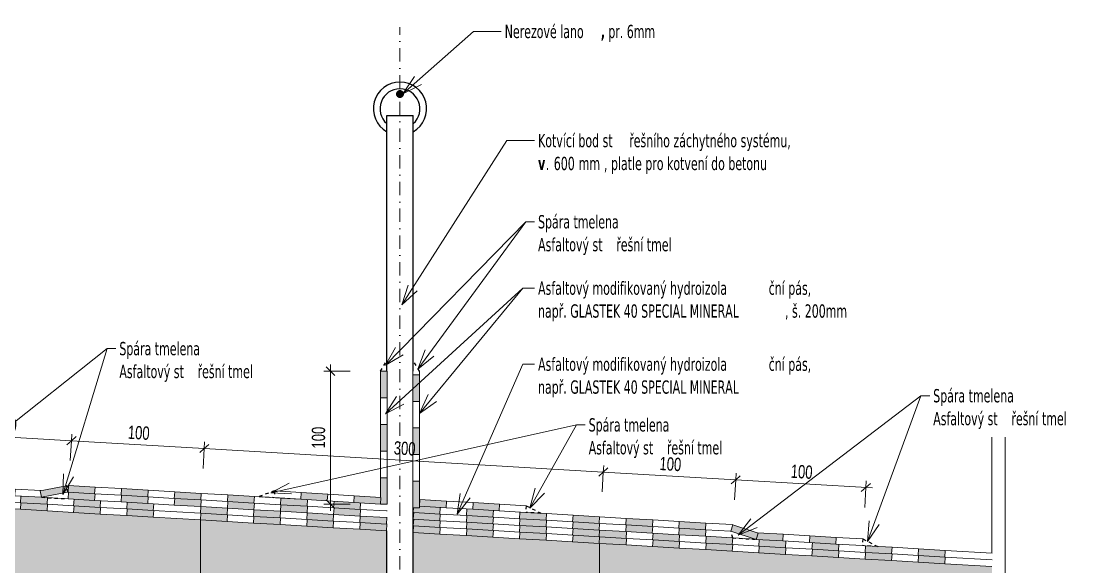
# Model space of a CAD drawing. Header units: millimetres. Extents: x 4810 to 6221, y 2613 to 3864.
# Drawn here: x 5304 to 6112, y 3454 to 3864 of the extents above; entities that cross this region are included whole.
import ezdxf

# ---------------------------------------------------------------- set-up
doc = ezdxf.new("R2010")
doc.units = ezdxf.units.MM
doc.linetypes.add('3_Čárkovaná 2_5mm', pattern=[5, 2.5, -2.5])
doc.linetypes.add('Osa', pattern=[20, 10, -5, 0, -5])
for name, color, linetype, lineweight in [('A-ANNO-DIMS', 211, 'Continuous', 9), ('A-ANNO-DIMS-5', 211, 'Continuous', 9), ('A-DETL', 90, 'Continuous', 18), ('A-DETL-GENF', 92, 'Continuous', 18), ('A-DETL-THIN', 151, 'Continuous', 18), ('G-ANNO-TEXT', 231, 'Continuous', 9)]:
    doc.layers.add(name, color=color, linetype=linetype, lineweight=lineweight)
doc.styles.add('Arial_1', font='arial.ttf', dxfattribs={"width": 0.7, "height": 10})
doc.styles.add('Tahoma_B', font='tahomabd.ttf', dxfattribs={"width": 0.7, "height": 10})
doc.dimstyles.new('Vnitřní_-_průhledné', dxfattribs={"dimscale": 304.8, "dimtxt": 10.202594, "dimasz": 0.021325, "dimexe": 0.016404, "dimexo": 0.0625, "dimgap": 0.003281, "dimtad": 1, "dimdec": 0, "dimrnd": 5, "dimzin": 0, "dimdsep": 46, "dimtxsty": 'Arial_1', "dimblk1": 'OBLIQUE', "dimblk2": 'OBLIQUE', "dimsah": 1, "dimcen": 0.09, "dimdle": 0.016404, "dimazin": 0, "dimtfac": 1, "dimtdec": 4, "dimtix": 1, "dimtmove": 0, "dimatfit": 3, "dimfxl": 0.049213, "dimfxlon": 1, "dimtvp": 1, "dimtolj": 1, "dimtzin": 0, "dimarcsym": 2})
pattern_1 = [(0, (0, 0), (4.763, 2.75), [3.175, -6.35]), (120, (0, 0), (-4.7630699, 2.749879), [3.175, -6.35]), (60, (0, 0), (-0.0005699, 5.499013), [0, -6.35, 3.175, 0])]

# ---------------------------------------------------------------- blocks, each defined once
blk = doc.blocks.new('BP_HYDROIZOLACE NOVÁ - Hydroizolace 1_2-V2-Záchytný systém')
at = {"layer": 'A-DETL-GENF'}
for points in [[(20, 0), (20, 5), (0, 5), (0, 0)], [(60, 0), (60, 5), (40, 5), (40, 0)], [(100, 0), (100, 5), (80, 5), (80, 0), (93.16, 0)], [(140, 0), (140, 5), (120, 5), (120, 0)], [(180, 0), (180, 5), (160, 5), (160, 0)], [(220, 0), (220, 5), (200, 5), (200, 0), (210.31, 0)], [(260, 0), (260, 5), (240, 5), (240, 0)]]:
    blk.add_hatch(color=256, dxfattribs=at).paths.add_polyline_path(points)
for p, q in [((0, 5), (0, 0)), ((0, 0), (20, 0)), ((20, 0), (20, 5)), ((20, 0), (40, 0)), ((40, 5), (40, 0)), ((60, 0), (60, 5)), ((60, 0), (80, 0)), ((80, 5), (80, 0)), ((80, 0), (100, 0)), ((100, 0), (100, 5)), ((100, 0), (120, 0)), ((120, 5), (120, 0)), ((120, 0), (140, 0)), ((140, 0), (140, 5)), ((140, 0), (160, 0)), ((160, 5), (160, 0)), ((160, 0), (180, 0)), ((180, 0), (180, 5)), ((180, 0), (200, 0)), ((200, 5), (200, 0)), ((200, 0), (220, 0)), ((220, 0), (220, 5)), ((220, 0), (240, 0)), ((240, 5), (240, 0)), ((240, 0), (260, 0)), ((260, 0), (260, 5)), ((260, 0), (295.51, 0)), ((40, 0), (60, 0))]:
    blk.add_line(p, q, dxfattribs=at)
blk = doc.blocks.new('BP_HYDROIZOLACE NOVÁ - Hydroizolace 1_2-V3-Záchytný systém')
at = {"layer": 'A-DETL-GENF'}
for points in [[(0, 0), (20, 0), (20, 5), (0, 5)], [(40, 0), (60, 0), (60, 5), (40, 5)], [(100, 0), (100, 4.97), (80, 5), (80, 0), (95.73, 0)], [(140, 0), (140, 4.97), (120, 4.97), (120, 0)], [(180, 0), (180, 5), (160, 4.97), (160, 0), (176.02, 0)], [(220, 0), (220, 5), (200, 5), (200, 0), (216.12, 0)], [(260, 0), (260, 5), (240, 5), (240, 0), (256.12, 0)]]:
    blk.add_hatch(color=256, dxfattribs=at).paths.add_polyline_path(points)
for p, q in [((20, 5), (0, 5)), ((0, 5), (0, 0)), ((0, 0), (20, 0)), ((20, 5), (40, 5)), ((20, 0), (20, 5)), ((20, 0), (40, 0)), ((60, 5), (40, 5)), ((40, 5), (40, 0)), ((60, 5), (80, 5)), ((60, 0), (60, 5)), ((60, 0), (80, 0)), ((95.43, 5), (80, 5)), ((80, 5), (80, 0)), ((80, 0), (100, 0)), ((100, 0), (100, 4.97)), ((100, 0), (120, 0)), ((120, 4.97), (120, 0)), ((120, 0), (140, 0)), ((140, 0), (140, 4.97)), ((140, 0), (160, 0)), ((160, 4.97), (160, 0)), ((160, 0), (180, 0)), ((180, 5), (175.43, 5)), ((180, 5), (195.54, 5)), ((180, 0), (180, 5)), ((180, 0), (200, 0)), ((200, 5), (200, 0)), ((200, 0), (220, 0)), ((220, 0), (220, 5)), ((220, 0), (240, 0)), ((240, 5), (240, 0)), ((240, 0), (260, 0)), ((260, 0), (260, 5)), ((260, 0), (295.51, 0)), ((40, 0), (60, 0))]:
    blk.add_line(p, q, dxfattribs=at)
blk = doc.blocks.new('BP_HYDROIZOLACE NOVÁ - Hydroizolace 1_2-V4-Záchytný systém')
at = {"layer": 'A-DETL-GENF'}
for points in [[(20, 0), (20, 5), (0, 5), (0.05, 0), (14.78, 0)], [(60, 0), (60, 5), (40, 5), (40, 0), (40.29, 0)], [(100, 0), (99.98, 5), (80, 5), (80, 0), (80.29, 0)], [(140, 0), (140, 4.97), (120, 4.97), (120, 0), (120.29, 0)], [(180, 0), (180, 4.97), (160, 4.97), (160, 0), (160.29, 0)], [(220, 0), (220, 5), (200, 5), (200, 0), (200.29, 0)], [(260, 0), (260, 5), (240, 5), (240, 0), (240.29, 0)]]:
    blk.add_hatch(color=256, dxfattribs=at).paths.add_polyline_path(points)
for p, q in [((20, 0), (20, 5)), ((40, 5), (40, 0)), ((60, 0), (60, 5)), ((80, 5), (80, 0)), ((100, 5), (99.68, 5)), ((100, 5), (117.6, 5)), ((100, 0), (100, 5)), ((120, 4.97), (120, 0)), ((140, 0), (140, 4.97)), ((160, 4.97), (160, 0)), ((180, 0), (180, 4.97)), ((197.73, 5), (200, 5)), ((220, 5), (200, 5)), ((200, 5), (200, 0)), ((220, 5), (240, 5)), ((220, 0), (220, 5)), ((260, 5), (240, 5)), ((240, 5), (240, 0)), ((260, 5), (295.51, 5)), ((260, 0), (260, 5))]:
    blk.add_line(p, q, dxfattribs=at)
blk = doc.blocks.new('BP_HYDROIZOLACE NOVÁ - Hydroizolace 1_2-V5-Záchytný systém')
at = {"layer": 'A-DETL-GENF'}
for points in [[(20, 0), (20, 5), (0, 5), (0.05, 0), (6.48, 0)], [(40, 0), (60, 0), (60, 5), (40, 5)], [(80, 0), (100, 0), (100, 5), (80, 5)], [(120, 0), (140, 0), (140, 5), (120, 5)], [(160, 0), (180, 0), (180, 5), (160, 5)], [(200, 0), (220, 0), (220, 5), (200, 5)], [(240, 0), (260, 0), (260, 5), (240, 5)]]:
    blk.add_hatch(color=256, dxfattribs=at).paths.add_polyline_path(points)
for p, q in [((20, 5), (0, 5)), ((0, 0), (20, 0)), ((20, 5), (40, 5)), ((20, 0), (20, 5)), ((20, 0), (40, 0)), ((60, 5), (40, 5)), ((40, 5), (40, 0)), ((60, 5), (80, 5)), ((60, 0), (60, 5)), ((60, 0), (80, 0)), ((100, 5), (80, 5)), ((80, 5), (80, 0)), ((80, 0), (100, 0)), ((100, 5), (120, 5)), ((100, 0), (100, 5)), ((100, 0), (120, 0)), ((140, 5), (120, 5)), ((120, 5), (120, 0)), ((120, 0), (140, 0)), ((140, 5), (160, 5)), ((140, 0), (140, 5)), ((140, 0), (160, 0)), ((180, 5), (160, 5)), ((160, 5), (160, 0)), ((160, 0), (180, 0)), ((180, 5), (200, 5)), ((180, 0), (180, 5)), ((180, 0), (200, 0)), ((220, 5), (200, 5)), ((200, 5), (200, 0)), ((200, 0), (220, 0)), ((220, 5), (240, 5)), ((220, 0), (220, 5)), ((220, 0), (240, 0)), ((260, 5), (240, 5)), ((240, 5), (240, 0)), ((240, 0), (260, 0)), ((260, 5), (295.51, 5)), ((260, 0), (260, 5)), ((260, 0), (295.51, 0)), ((40, 0), (60, 0))]:
    blk.add_line(p, q, dxfattribs=at)
blk = doc.blocks.new('BP_HYDROIZOLACE NOVÁ 2 - Hydroizolace 1_2-2119136-Záchytný systém')
at = {"layer": 'A-DETL-GENF'}
for points in [[(20, 0), (20, 5), (0, 5), (0, 0)], [(60, 0), (60, 5), (40, 5), (40, 0), (55.09, 0)], [(100, 0), (100, 5), (80, 5), (80, 0)], [(140, 0), (140, 5), (120, 5), (120, 0)]]:
    blk.add_hatch(color=256, dxfattribs=at).paths.add_polyline_path(points)
for p, q in [((0, 5), (0, 0)), ((0, 0), (20, 0)), ((20, 0), (20, 5)), ((20, 0), (40, 0)), ((40, 5), (40, 0)), ((60, 0), (60, 5)), ((60, 0), (80, 0)), ((80, 5), (80, 0)), ((80, 0), (100, 0)), ((100, 0), (100, 5)), ((100, 0), (120, 0)), ((120, 5), (120, 0)), ((120, 0), (140, 0)), ((140, 5), (140.24, 5)), ((140, 0), (140, 5)), ((140, 0), (140.24, 0)), ((40, 0), (60, 0))]:
    blk.add_line(p, q, dxfattribs=at)
blk = doc.blocks.new('BP_HYDROIZOLACE NOVÁ 2 - Hydroizolace 1_2-2118927-Záchytný systém')
at = {"layer": 'A-DETL-GENF'}
for points in [[(20, 0), (20, 5), (0, 5), (0, 0), (0.61, 0)], [(60, 0), (60, 5), (40, 5), (40, 0), (55.02, 0)], [(100, 0), (100, 5), (80, 5), (80, 0)], [(140, 0), (140, 5), (120, 5), (120, 0)]]:
    blk.add_hatch(color=256, dxfattribs=at).paths.add_polyline_path(points)
for p, q in [((0, 5), (0, 0)), ((0, 0), (20, 0)), ((20, 0), (20, 5)), ((20, 0), (40, 0)), ((40, 5), (40, 0)), ((60, 0), (60, 5)), ((60, 0), (80, 0)), ((80, 5), (80, 0)), ((80, 0), (100, 0)), ((100, 0), (100, 5)), ((100, 0), (120, 0)), ((120, 5), (120, 0)), ((120, 0), (140, 0)), ((140, 5), (139.92, 5)), ((140, 5), (140.29, 5)), ((140, 0), (140, 5)), ((140, 0), (140.29, 0)), ((40, 0), (60, 0))]:
    blk.add_line(p, q, dxfattribs=at)
blk = doc.blocks.new('BP_HYDROIZOLACE NOVÁ 2 - Hydroizolace 1_2-2118957-Záchytný systém')
at = {"layer": 'A-DETL-GENF'}
for points in [[(20, 0), (19.98, 5), (0, 5), (0.01, 0), (19.37, 0)], [(60, 0), (60, 5), (40, 5), (40, 0), (40.28, 0)], [(100, 0), (99.98, 5), (80, 5), (80, 0), (80.28, 0)], [(140, 0), (139.98, 5), (120, 5), (120, 0), (120.28, 0)]]:
    blk.add_hatch(color=256, dxfattribs=at).paths.add_polyline_path(points)
for p, q in [((0, 5), (0, 0)), ((0, 0), (0.28, 0)), ((20, 0), (20, 5)), ((40, 5), (40, 0)), ((60, 0), (60, 5)), ((80, 5), (80, 0)), ((100, 0), (100, 5)), ((120, 5), (120, 0)), ((140, 0), (140, 5))]:
    blk.add_line(p, q, dxfattribs=at)
blk = doc.blocks.new('BP_HYDROIZOLACE NOVÁ 2 - Hydroizolace 1_2-V7-Záchytný systém')
at = {"layer": 'A-DETL-GENF'}
for points in [[(20, 0), (20, 5), (0, 5), (0.03, 0), (19.38, 0)], [(60, 0), (60, 5), (40, 5), (40, 0)], [(100, 0), (100, 5), (80, 5), (80, 0)], [(140, 0), (140, 5), (120, 5), (120, 0)]]:
    blk.add_hatch(color=256, dxfattribs=at).paths.add_polyline_path(points)
for p, q in [((20, 5), (0, 5)), ((0, 5), (0, 0)), ((0, 0), (20, 0)), ((20, 5), (40, 5)), ((20, 0), (20, 5)), ((20, 0), (40, 0)), ((60, 5), (40, 5)), ((40, 5), (40, 0)), ((60, 5), (80, 5)), ((60, 0), (60, 5)), ((60, 0), (80, 0)), ((100, 5), (80, 5)), ((80, 5), (80, 0)), ((80, 0), (100, 0)), ((100, 5), (120, 5)), ((100, 0), (100, 5)), ((100, 0), (120, 0)), ((140, 5), (120, 5)), ((120, 5), (120, 0)), ((120, 0), (140, 0)), ((140, 5), (140.24, 5)), ((140, 0), (140, 5)), ((140, 0), (140.24, 0)), ((40, 0), (60, 0))]:
    blk.add_line(p, q, dxfattribs=at)
blk = doc.blocks.new('BP_HYDROIZOLACE NOVÁ 2 - Hydroizolace 1_2-2119531-Záchytný systém')
at = {"layer": 'A-DETL-GENF'}
for points in [[(20, 0), (20, 4.99), (0, 4.99), (0, 0)], [(60, 0), (60, 4.99), (40, 4.99), (40, 0)], [(100, 0), (100, 4.99), (80, 4.99), (80, 0)], [(140, 0), (140, 4.99), (120, 4.99), (120, 0)], [(180, 0), (180, 4.99), (160, 4.99), (160, 0)], [(220, 0), (220, 4.99), (200, 4.99), (200, 0)]]:
    blk.add_hatch(color=256, dxfattribs=at).paths.add_polyline_path(points)
for p, q in [((0, 4.99), (0, 0)), ((0, 0), (20, 0)), ((20, 0), (20, 4.99)), ((20, 0), (40, 0)), ((40, 4.99), (40, 0)), ((60, 0), (60, 4.99)), ((60, 0), (80, 0)), ((80, 4.99), (80, 0)), ((80, 0), (100, 0)), ((100, 0), (100, 4.99)), ((100, 0), (120, 0)), ((120, 4.99), (120, 0)), ((120, 0), (140, 0)), ((140, 0), (140, 4.99)), ((140, 0), (160, 0)), ((160, 4.99), (160, 0)), ((160, 0), (180, 0)), ((180, 0), (180, 4.99)), ((180, 0), (200, 0)), ((200, 4.99), (200, 0)), ((200, 0), (220, 0)), ((220, 0), (220, 4.99)), ((220, 0), (239.9, 0)), ((239.61, 5), (239.9, 5)), ((40, 0), (60, 0))]:
    blk.add_line(p, q, dxfattribs=at)
blk = doc.blocks.new('BP_HYDROIZOLACE NOVÁ 2 - Hydroizolace 1_2-V8-Záchytný systém')
at = {"layer": 'A-DETL-GENF'}
for points in [[(20, 0), (20, 5), (0, 5), (0, 0)], [(40, 0), (60, 0), (60, 5), (40, 5)], [(80, 0), (100, 0), (100, 5), (80, 5)], [(120, 0), (140, 0), (140, 5), (120, 5)], [(180, 0), (180, 4.98), (174.91, 5), (160, 5), (160, 0)], [(220, 0), (220, 4.78), (200, 4.88), (200, 0), (215.19, 0)]]:
    blk.add_hatch(color=256, dxfattribs=at).paths.add_polyline_path(points)
for p, q in [((20, 5), (0, 5)), ((0, 5), (0, 0)), ((0, 0), (20, 0)), ((20, 5), (40, 5)), ((20, 0), (20, 5)), ((20, 0), (40, 0)), ((60, 5), (40, 5)), ((40, 5), (40, 0)), ((60, 5), (80, 5)), ((60, 0), (60, 5)), ((60, 0), (80, 0)), ((100, 5), (80, 5)), ((80, 5), (80, 0)), ((80, 0), (100, 0)), ((100, 5), (120, 5)), ((100, 0), (100, 5)), ((100, 0), (120, 0)), ((140, 5), (120, 5)), ((120, 5), (120, 0)), ((120, 0), (140, 0)), ((140, 5), (160, 5)), ((140, 0), (140, 5)), ((140, 0), (160, 0)), ((174.91, 5), (160, 5)), ((160, 5), (160, 0)), ((160, 0), (180, 0)), ((180, 0), (180, 4.98)), ((180, 0), (200, 0)), ((200, 4.88), (200, 0)), ((200, 0), (220, 0)), ((220, 0), (220, 4.78)), ((220, 0), (239.9, 0)), ((40, 0), (60, 0))]:
    blk.add_line(p, q, dxfattribs=at)
blk = doc.blocks.new('BP_HYDROIZOLACE NOVÁ 2 - Hydroizolace 1_2-2120422-Záchytný systém')
at = {"layer": 'A-DETL-GENF'}
for points in [[(20, 0), (19.99, 5), (4.41, 5), (4.48, 3.81), (0, 3.54), (0, 0), (19.35, 0)], [(60, 0), (60, 5), (40, 5), (40, 0), (40.29, 0)], [(100, 0), (99.99, 5), (80, 5), (80, 0), (80.29, 0)], [(140, 0), (139.99, 5), (120, 5), (120, 0), (120.29, 0)], [(180, 0), (179.99, 5), (160, 5), (160, 0), (160.29, 0)], [(220, 0), (219.99, 5), (200, 5), (200, 0), (200.29, 0)]]:
    blk.add_hatch(color=256, dxfattribs=at).paths.add_polyline_path(points)
for p, q in [((0, 3.54), (0, 0)), ((0, 0), (0.29, 0)), ((20, 0), (20, 5)), ((40, 5), (40, 0)), ((60, 0), (60, 5)), ((80, 5), (80, 0)), ((100, 5), (84.41, 5)), ((100, 5), (120, 5)), ((100, 0), (100, 5)), ((140, 5), (120, 5)), ((120, 5), (120, 0)), ((140, 5), (160, 5)), ((140, 0), (140, 5)), ((180, 5), (160, 5)), ((160, 5), (160, 0)), ((180, 5), (200, 5)), ((180, 0), (180, 5)), ((220, 5), (200, 5)), ((200, 5), (200, 0)), ((220, 5), (240.2, 5)), ((220, 0), (220, 5))]:
    blk.add_line(p, q, dxfattribs=at)
blk = doc.blocks.new('BP_HYDROIZOLACE NOVÁ 2 - Hydroizolace 1_2-V9-Záchytný systém')
at = {"layer": 'A-DETL-GENF'}
for points in [[(20, 0), (20, 5), (0, 5), (0, 0), (19.36, 0)], [(40, 0), (60, 0), (60, 5), (40, 5)], [(80, 0), (100, 0), (100, 5), (80, 5)], [(120, 0), (140, 0), (140, 5), (120, 5)], [(160, 0), (180, 0), (180, 5), (160, 5)], [(200, 0), (220, 0), (220, 5), (200, 5)]]:
    blk.add_hatch(color=256, dxfattribs=at).paths.add_polyline_path(points)
for p, q in [((20, 5), (0, 5)), ((0, 5), (0, 0)), ((0, 0), (20, 0)), ((20, 5), (40, 5)), ((20, 0), (20, 5)), ((20, 0), (40, 0)), ((60, 5), (40, 5)), ((40, 5), (40, 0)), ((60, 5), (80, 5)), ((60, 0), (60, 5)), ((60, 0), (80, 0)), ((100, 5), (80, 5)), ((80, 5), (80, 0)), ((80, 0), (100, 0)), ((100, 5), (120, 5)), ((100, 0), (100, 5)), ((100, 0), (120, 0)), ((140, 5), (120, 5)), ((120, 5), (120, 0)), ((120, 0), (140, 0)), ((140, 5), (160, 5)), ((140, 0), (140, 5)), ((140, 0), (160, 0)), ((180, 5), (160, 5)), ((160, 5), (160, 0)), ((160, 0), (180, 0)), ((180, 5), (200, 5)), ((180, 0), (180, 5)), ((180, 0), (200, 0)), ((220, 5), (200, 5)), ((200, 5), (200, 0)), ((200, 0), (220, 0)), ((220, 5), (238.54, 5)), ((220, 0), (220, 5)), ((220, 0), (240.2, 0)), ((40, 0), (60, 0))]:
    blk.add_line(p, q, dxfattribs=at)
blk = doc.blocks.new('BP_HYDROIZOLACE NOVÁ 2 - Hydroizolace 1_2-2119907-Záchytný systém')
at = {"layer": 'A-DETL-GENF'}
for points in [[(0, 0), (20, 0), (20, 5), (0, 5)], [(40, 0), (60, 0), (60, 5), (40, 5)]]:
    blk.add_hatch(color=256, dxfattribs=at).paths.add_polyline_path(points)
for p, q in [((20, 5), (0, 5)), ((0, 5), (0, 0)), ((0, 0), (20, 0)), ((20, 5), (40, 5)), ((20, 0), (20, 5)), ((20, 0), (40, 0)), ((60, 5), (40, 5)), ((40, 5), (40, 0)), ((60, 5), (79.38, 5)), ((60, 0), (60, 5)), ((60, 0), (80, 0)), ((40, 0), (60, 0))]:
    blk.add_line(p, q, dxfattribs=at)
blk = doc.blocks.new('BP_HYDROIZOLACE NOVÁ 2 - Hydroizolace 1_2-2119833-Záchytný systém')
at = {"layer": 'A-DETL-GENF'}
blk.add_hatch(color=256, dxfattribs=at).paths.add_polyline_path([(0, 0), (20, 0), (20, 5), (0, 5)])
for p, q in [((20, 5), (0, 5)), ((0, 5), (0, 0)), ((0, 0), (20, 0)), ((20, 5), (20.33, 5)), ((20, 0), (20, 5)), ((20, 0), (20.33, 0))]:
    blk.add_line(p, q, dxfattribs=at)
blk = doc.blocks.new('BP_HYDROIZOLACE NOVÁ 2 - Hydroizolace 1_2-V10-Záchytný systém')
at = {"layer": 'A-DETL-GENF'}
for points in [[(20, 0), (20, 5), (0.62, 5), (1.23, 4.85), (0, 0), (1.52, 0)], [(40, 0), (60, 0), (60, 5), (40, 5)]]:
    blk.add_hatch(color=256, dxfattribs=at).paths.add_polyline_path(points)
for p, q in [((0, 0), (20, 0)), ((20, 5), (0.62, 5)), ((20, 5), (40, 5)), ((20, 0), (20, 5)), ((20, 0), (40, 0)), ((60, 5), (40, 5)), ((40, 5), (40, 0)), ((60, 5), (80, 5)), ((60, 0), (60, 5)), ((60, 0), (80, 0)), ((40, 0), (60, 0))]:
    blk.add_line(p, q, dxfattribs=at)
blk = doc.blocks.new('BP_HYDROIZOLACE NOVÁ 2 - Hydroizolace 1_2-2120285-Záchytný systém')
at = {"layer": 'A-DETL-GENF'}
blk.add_hatch(color=256, dxfattribs=at).paths.add_polyline_path([(0, 0), (0, -5), (20, -5), (20, 0)])
for p, q in [((20, 0), (0, 0)), ((0, 0), (0, -5)), ((20, 0), (20.33, 0)), ((20, -5), (20, 0)), ((0, -5), (20, -5)), ((20, -5), (20.33, -5))]:
    blk.add_line(p, q, dxfattribs=at)
blk = doc.blocks.new('BP_HYDROIZOLACE NOVÁ 2 - Hydroizolace 1_2-2104765-Záchytný systém')
at = {"layer": 'A-DETL-GENF'}
for points in [[(0, 5), (0, 0), (20, 0), (20, 5), (5.01, 5), (4.99, 4.68)], [(40, 0), (60, 0), (60, 5), (40, 5)], [(80, 0), (100, 0), (100, 5), (80, 5)]]:
    blk.add_hatch(color=256, dxfattribs=at).paths.add_polyline_path(points)
for p, q in [((0, 5), (0, 0)), ((0, 0), (20, 0)), ((20, 5), (5.01, 5)), ((20, 5), (40, 5)), ((20, 0), (20, 5)), ((20, 0), (40, 0)), ((60, 5), (40, 5)), ((40, 5), (40, 0)), ((60, 5), (80, 5)), ((60, 0), (60, 5)), ((60, 0), (80, 0)), ((100, 5), (80, 5)), ((80, 5), (80, 0)), ((80, 0), (100, 0)), ((100, 0), (100, 5)), ((40, 0), (60, 0))]:
    blk.add_line(p, q, dxfattribs=at)
blk = doc.blocks.new('BP_HYDROIZOLACE NOVÁ 2 - Hydroizolace 1_2-2122502-Záchytný systém')
at = {"layer": 'A-DETL-GENF'}
for points in [[(0, -5), (20, -5), (20, 0), (0, 0)], [(40, -5), (60, -5), (60, 0), (40, 0)], [(80, 0), (80, -5), (100, -5), (100, 0)]]:
    blk.add_hatch(color=256, dxfattribs=at).paths.add_polyline_path(points)
for p, q in [((20, 0), (0, 0)), ((0, 0), (0, -5)), ((20, 0), (40, 0)), ((20, -5), (20, 0)), ((60, 0), (40, 0)), ((40, 0), (40, -5)), ((60, 0), (80, 0)), ((60, -5), (60, 0)), ((100, 0), (80, 0)), ((80, 0), (80, -5)), ((100, 0), (102.63, 0)), ((100, -5), (100, 0)), ((0, -5), (20, -5)), ((20, -5), (40, -5)), ((40, -5), (60, -5)), ((60, -5), (80, -5)), ((80, -5), (100, -5)), ((100, -5), (102.63, -5))]:
    blk.add_line(p, q, dxfattribs=at)
blk = doc.blocks.new('BP_HYDROIZOLACE NOVÁ 2 - Hydroizolace 1_2-V11-Záchytný systém')
at = {"layer": 'A-DETL-GENF'}
for points in [[(20, 0), (20, 5), (0, 5), (0, 0), (14.65, 0)], [(40, 0), (60, 0), (60, 5), (40, 5)]]:
    blk.add_hatch(color=256, dxfattribs=at).paths.add_polyline_path(points)
for p, q in [((20, 5), (0, 5)), ((0, 5), (0, 0)), ((0, 0), (20, 0)), ((20, 5), (40, 5)), ((20, 0), (20, 5)), ((20, 0), (40, 0)), ((60, 5), (40, 5)), ((40, 5), (40, 0)), ((60, 5), (80, 5)), ((60, 0), (60, 5)), ((60, 0), (80, 0)), ((40, 0), (60, 0))]:
    blk.add_line(p, q, dxfattribs=at)
blk = doc.blocks.new('BP_HYDROIZOLACE NOVÁ 2 - Hydroizolace 1_2-2122847-Záchytný systém')
at = {"layer": 'A-DETL-GENF'}
for points in [[(0, 0), (0, -5), (20, -5), (20, 0)], [(40, 0), (40, -5), (60, -5), (60, 0)]]:
    blk.add_hatch(color=256, dxfattribs=at).paths.add_polyline_path(points)
for p, q in [((20, 0), (0, 0)), ((0, 0), (0, -5)), ((20, 0), (40, 0)), ((20, -5), (20, 0)), ((60, 0), (40, 0)), ((40, 0), (40, -5)), ((60, 0), (80, 0)), ((60, -5), (60, 0)), ((0, -5), (20, -5)), ((20, -5), (40, -5)), ((40, -5), (60, -5)), ((60, -5), (80, -5))]:
    blk.add_line(p, q, dxfattribs=at)
blk = doc.blocks.new('DIMBLOCK1-Záchytný systém')
at = {"layer": 'A-ANNO-DIMS-5'}
for p, q in [((5840.91, 3519.44), (5841.2, 3524.43)), ((5840.91, 3519.44), (5840.03, 3504.47)), ((5943.78, 3513.38), (5840.91, 3519.44)), ((5938.79, 3513.68), (5939.08, 3518.67)), ((5938.79, 3513.68), (5937.91, 3498.7))]:
    blk.add_line(p, q, dxfattribs=at)
at = {"layer": 'A-ANNO-DIMS-5', "lineweight": 18}
for p, q in [((5840.91, 3519.44), (5837.48, 3516.39)), ((5840.91, 3519.44), (5844.35, 3522.49)), ((5938.79, 3513.68), (5942.22, 3516.73)), ((5938.79, 3513.68), (5935.35, 3510.62))]:
    blk.add_line(p, q, dxfattribs=at)
at = {"layer": 'A-ANNO-DIMS-5', "color": 0, "insert": (5882.68, 3530.99), "char_height": 10, "width": 19.2123, "attachment_point": 1, "rotation": 356.62992, "line_spacing_factor": 0.941778, "style": 'Arial_1'}
blk.add_mtext('100', dxfattribs=at)
blk = doc.blocks.new('_Oblique')
at = {"color": 0, "linetype": 'ByBlock', "lineweight": -2}
blk.add_line((-0.5, -0.5), (0.5, 0.5), dxfattribs=at)
blk = doc.blocks.new('DIMBLOCK2-Záchytný systém')
at = {"layer": 'A-ANNO-DIMS-5', "lineweight": 18}
for p, q in [((5741.4, 3525.3), (5737.96, 3522.25)), ((5741.4, 3525.3), (5744.83, 3528.35)), ((5840.91, 3519.44), (5837.48, 3516.39)), ((5840.91, 3519.44), (5844.35, 3522.49))]:
    blk.add_line(p, q, dxfattribs=at)
at = {"layer": 'A-ANNO-DIMS-5'}
for p, q in [((5741.4, 3525.3), (5740.52, 3510.33)), ((5741.4, 3525.3), (5741.69, 3530.29)), ((5840.91, 3519.44), (5741.4, 3525.3)), ((5840.91, 3519.44), (5841.2, 3524.43)), ((5840.91, 3519.44), (5840.03, 3504.47))]:
    blk.add_line(p, q, dxfattribs=at)
at = {"layer": 'A-ANNO-DIMS-5', "color": 0, "insert": (5783.99, 3536.8), "char_height": 10, "width": 19.2123, "attachment_point": 1, "rotation": 356.62992, "line_spacing_factor": 0.941778, "style": 'Arial_1'}
blk.add_mtext('100', dxfattribs=at)
blk = doc.blocks.new('DIMBLOCK3-Záchytný systém')
at = {"layer": 'A-ANNO-DIMS-5'}
for p, q in [((5441.4, 3542.97), (5441.69, 3547.96)), ((5441.4, 3542.97), (5440.52, 3527.99)), ((5741.4, 3525.3), (5441.4, 3542.97)), ((5741.4, 3525.3), (5740.52, 3510.33)), ((5741.4, 3525.3), (5741.69, 3530.29))]:
    blk.add_line(p, q, dxfattribs=at)
at = {"layer": 'A-ANNO-DIMS-5', "lineweight": 18}
for p, q in [((5441.4, 3542.97), (5437.96, 3539.91)), ((5441.4, 3542.97), (5444.83, 3546.02)), ((5741.4, 3525.3), (5737.96, 3522.25)), ((5741.4, 3525.3), (5744.83, 3528.35))]:
    blk.add_line(p, q, dxfattribs=at)
at = {"layer": 'A-ANNO-DIMS-5', "color": 0, "insert": (5584.23, 3548.56), "char_height": 10, "width": 19.2123, "attachment_point": 1, "rotation": 356.62992, "line_spacing_factor": 0.941778, "style": 'Arial_1'}
blk.add_mtext('300', dxfattribs=at)
blk = doc.blocks.new('DIMBLOCK4-Záchytný systém')
at = {"layer": 'A-ANNO-DIMS-5', "lineweight": 18}
for p, q in [((5341.6, 3548.84), (5338.16, 3545.79)), ((5341.6, 3548.84), (5345.03, 3551.9)), ((5441.4, 3542.97), (5437.96, 3539.91)), ((5441.4, 3542.97), (5444.83, 3546.02))]:
    blk.add_line(p, q, dxfattribs=at)
at = {"layer": 'A-ANNO-DIMS-5'}
for p, q in [((5341.6, 3548.84), (5340.71, 3533.87)), ((5341.6, 3548.84), (5341.89, 3553.84)), ((5441.4, 3542.97), (5341.6, 3548.84)), ((5441.4, 3542.97), (5441.69, 3547.96)), ((5441.4, 3542.97), (5440.52, 3527.99))]:
    blk.add_line(p, q, dxfattribs=at)
at = {"layer": 'A-ANNO-DIMS-5', "color": 0, "insert": (5384.33, 3560.33), "char_height": 10, "width": 19.2123, "attachment_point": 1, "rotation": 356.62992, "line_spacing_factor": 0.941778, "style": 'Arial_1'}
blk.add_mtext('100', dxfattribs=at)
blk = doc.blocks.new('DIMBLOCK5-Záchytný systém')
at = {"layer": 'A-ANNO-DIMS-5'}
for p, q in [((5241.67, 3554.73), (5241.96, 3559.72)), ((5341.6, 3548.84), (5236.68, 3555.02)), ((5241.67, 3554.73), (5240.79, 3539.75)), ((5341.6, 3548.84), (5340.71, 3533.87)), ((5341.6, 3548.84), (5341.89, 3553.84))]:
    blk.add_line(p, q, dxfattribs=at)
at = {"layer": 'A-ANNO-DIMS-5', "lineweight": 18}
for p, q in [((5241.67, 3554.73), (5245.1, 3557.78)), ((5241.67, 3554.73), (5238.23, 3551.68)), ((5341.6, 3548.84), (5338.16, 3545.79)), ((5341.6, 3548.84), (5345.03, 3551.9))]:
    blk.add_line(p, q, dxfattribs=at)
at = {"layer": 'A-ANNO-DIMS-5', "color": 0, "insert": (5284.46, 3566.22), "char_height": 10, "width": 19.2123, "attachment_point": 1, "rotation": 356.62992, "line_spacing_factor": 0.941778, "style": 'Arial_1'}
blk.add_mtext('100', dxfattribs=at)
blk = doc.blocks.new('DIMBLOCK6-Záchytný systém')
at = {"layer": 'A-ANNO-DIMS-5'}
for p, q in [((5536.2, 3606.03), (5536.2, 3496.03)), ((5536.2, 3601.03), (5531.2, 3601.03)), ((5536.2, 3601.03), (5551.2, 3601.03)), ((5536.2, 3501.03), (5531.2, 3501.03)), ((5536.2, 3501.03), (5551.2, 3501.03))]:
    blk.add_line(p, q, dxfattribs=at)
at = {"layer": 'A-ANNO-DIMS-5', "lineweight": 18}
for p, q in [((5536.2, 3601.03), (5532.95, 3604.28)), ((5536.2, 3601.03), (5539.45, 3597.78)), ((5536.2, 3501.03), (5532.95, 3504.28)), ((5536.2, 3501.03), (5539.45, 3497.78))]:
    blk.add_line(p, q, dxfattribs=at)
at = {"layer": 'A-ANNO-DIMS-5', "color": 0, "insert": (5522.22, 3543.02), "char_height": 10, "width": 19.2123, "attachment_point": 1, "rotation": 90, "line_spacing_factor": 0.941778, "style": 'Arial_1'}
blk.add_mtext('100', dxfattribs=at)

msp = doc.modelspace()

# ---------------------------------------------------------------- hatches: boundary and pattern name
at = {"layer": 'A-DETL-GENF'}
msp.add_hatch(color=1, dxfattribs=at).paths.add_polyline_path([(5588.53, 3806.56), (5589.31, 3806.66), (5590.03, 3806.96), (5590.65, 3807.44), (5591.13, 3808.06), (5591.43, 3808.78), (5591.53, 3809.56), (5591.43, 3810.34), (5591.13, 3811.06), (5590.65, 3811.68), (5590.03, 3812.16), (5589.31, 3812.46), (5588.53, 3812.56), (5587.75, 3812.46), (5587.03, 3812.16), (5586.41, 3811.68), (5585.93, 3811.06), (5585.63, 3810.34), (5585.53, 3809.56), (5585.63, 3808.78), (5585.93, 3808.06), (5586.41, 3807.44), (5587.03, 3806.96), (5587.75, 3806.66)])
h = msp.add_hatch(dxfattribs=at)
h.set_pattern_fill('FP_3', style=0, pattern_type=2)
h.set_pattern_definition(pattern_1)
h.paths.add_polyline_path([(6033.53, 3253.88), (6033.53, 3454.23), (5738.53, 3471.6), (5738.53, 3271.25), (5998.38, 3255.95)])
h.paths.add_polyline_path([(5438.53, 3288.92), (5438.53, 3489.26), (5143.53, 3506.64), (5143.53, 3306.29), (5403.38, 3290.99)])
h = msp.add_hatch(dxfattribs=at)
h.set_pattern_fill('FP_3', color=1, style=0, pattern_type=2)
h.set_pattern_definition(pattern_1)
h.paths.add_polyline_path([(5738.53, 3181.11), (5738.53, 3471.6), (5598.53, 3479.84), (5598.53, 3194.37), (5663.7, 3190.55), (5663.4, 3185.54), (5722.82, 3182.04)])
h.paths.add_polyline_path([(5513.66, 3194.35), (5513.95, 3199.33), (5578.53, 3195.54), (5578.53, 3481.02), (5438.53, 3489.26), (5438.53, 3288.92), (5438.83, 3288.9), (5438.53, 3283.91), (5440.69, 3283.78), (5440.39, 3278.79), (5438.53, 3278.9), (5438.53, 3198.78), (5503.5, 3194.95)])

# ---------------------------------------------------------------- linework, layer by layer
at = {"layer": 'A-DETL', "linetype": 'Osa'}
msp.add_line((5588.53, 3029.95), (5588.53, 3859.95), dxfattribs=at)
at = {"layer": 'A-DETL', "lineweight": 25}
for p, q in [((5578.53, 3601.03), (5578.53, 3793.51)), ((5578.53, 3793.51), (5598.53, 3793.51)), ((5598.53, 3601.03), (5598.53, 3793.51)), ((5598.53, 3194.95), (5598.53, 3498.4)), ((5578.53, 3194.95), (5578.53, 3481.02))]:
    msp.add_line(p, q, dxfattribs=at)
at = {"layer": 'A-DETL', "linetype": '3_Čárkovaná 2_5mm', "lineweight": 25}
for p, q in [((5573.8, 3601.03), (5578.53, 3609.22)), ((5603.26, 3601.03), (5598.53, 3609.22)), ((5494.28, 3511.13), (5482.64, 3506.9)), ((5494.28, 3511.13), (5493.97, 3506.17)), ((5318.95, 3506.29), (5338.92, 3505.11)), ((5482.64, 3506.9), (5493.79, 3506.18)), ((5683.42, 3499.89), (5683.12, 3494.93)), ((5683.42, 3499.89), (5694.46, 3494.26)), ((5694.46, 3494.26), (5683.3, 3494.92)), ((5838.65, 3475.72), (5837.29, 3480.69)), ((5838.65, 3475.72), (5855.6, 3474.72)), ((5936.51, 3474.93), (5936.21, 3469.97)), ((5947.55, 3469.31), (5936.39, 3469.96)), ((5936.51, 3474.93), (5947.55, 3469.31))]:
    msp.add_line(p, q, dxfattribs=at)
at = {"layer": 'A-DETL'}
for p, q in [((5438.53, 3489.26), (5438.53, 3288.92)), ((5578.53, 3195.54), (5578.53, 3481.02)), ((5598.53, 3479.84), (5598.53, 3194.37)), ((5738.53, 3181.11), (5738.53, 3471.6))]:
    msp.add_line(p, q, dxfattribs=at)
at = {"layer": 'A-DETL', "lineweight": 25}
for radius, start, end in [(20, 300, 240), (15, 311.81031, 228.18969)]:
    msp.add_arc((5588.53, 3798.51), radius, start, end, dxfattribs=at)
at = {"layer": 'A-DETL-THIN'}
for p, q in [((6033.53, 3551.5), (6033.53, 3464.24)), ((6043.53, 3551.5), (6043.53, 2801.5))]:
    msp.add_line(p, q, dxfattribs=at)
at = {"layer": 'G-ANNO-TEXT', "color": 10}
for p, q in [((5590.76, 3809.81), (5643.92, 3856.61)), ((5643.92, 3856.61), (5664.78, 3856.61)), ((5590.76, 3809.81), (5599.36, 3822.74)), ((5590.76, 3809.81), (5604.67, 3816.71)), ((5589.96, 3650.98), (5668.99, 3774.55)), ((5668.99, 3774.55), (5689.85, 3774.55)), ((5577.53, 3605.53), (5683.13, 3713.51)), ((5601.85, 3602.69), (5683.13, 3713.51)), ((5683.13, 3713.51), (5689.85, 3713.51)), ((5683.13, 3713.51), (5689.85, 3713.51)), ((5577.68, 3569.09), (5680.78, 3663.58)), ((5589.96, 3650.98), (5594.66, 3665.78)), ((5589.96, 3650.98), (5601.43, 3661.45)), ((5603.32, 3569.32), (5680.78, 3663.58)), ((5680.78, 3663.58), (5689.85, 3663.58)), ((5680.78, 3663.58), (5689.85, 3663.58)), ((5236.19, 3513.17), (5368.36, 3618.12)), ((5335, 3508.46), (5368.36, 3618.12)), ((5368.36, 3618.12), (5375.08, 3618.12)), ((5368.36, 3618.12), (5375.08, 3618.12)), ((5577.53, 3605.53), (5585.14, 3619.06)), ((5577.53, 3605.53), (5590.89, 3613.44)), ((5601.85, 3602.69), (5607.48, 3617.16)), ((5601.85, 3602.69), (5613.96, 3612.4)), ((5631.52, 3493.69), (5680.78, 3606.39)), ((5680.78, 3606.39), (5689.85, 3606.39)), ((5577.68, 3569.09), (5586.02, 3582.19)), ((5603.32, 3569.32), (5609.74, 3583.47)), ((5842.82, 3477.73), (5980.19, 3582.68)), ((5939.94, 3473.02), (5980.19, 3582.68)), ((5980.19, 3582.68), (5986.91, 3582.68)), ((5980.19, 3582.68), (5986.91, 3582.68)), ((5577.68, 3569.09), (5591.45, 3576.26)), ((5603.32, 3569.32), (5615.95, 3578.36)), ((5491.41, 3509.62), (5721.18, 3560.76)), ((5686.24, 3498.18), (5721.18, 3560.76)), ((5721.18, 3560.76), (5727.9, 3560.76)), ((5721.18, 3560.76), (5727.9, 3560.76)), ((5335, 3508.46), (5335.52, 3523.98)), ((5335, 3508.46), (5343.21, 3521.64)), ((5491.41, 3509.62), (5505.18, 3516.8)), ((5491.41, 3509.62), (5506.93, 3508.96)), ((5631.52, 3493.69), (5633.85, 3509.04)), ((5686.24, 3498.18), (5690.05, 3513.24)), ((5686.24, 3498.18), (5697.06, 3509.32)), ((5631.52, 3493.69), (5641.21, 3505.83)), ((5842.82, 3477.73), (5852.3, 3490.03)), ((5842.82, 3477.73), (5857.18, 3483.65)), ((5939.94, 3473.02), (5941.34, 3488.48)), ((5939.94, 3473.02), (5948.88, 3485.71))]:
    msp.add_line(p, q, dxfattribs=at)

# ---------------------------------------------------------------- block references
at = {"layer": 'A-DETL-GENF'}
for name, p, rotation in [('BP_HYDROIZOLACE NOVÁ 2 - Hydroizolace 1_2-2104765-Záchytný systém', (5578.8, 3501.03), 90), ('BP_HYDROIZOLACE NOVÁ 2 - Hydroizolace 1_2-2122502-Záchytný systém', (5598.26, 3498.4), 90), ('BP_HYDROIZOLACE NOVÁ - Hydroizolace 1_2-V3-Záchytný systém', (5143.53, 3511.64), 356.6299171377057), ('BP_HYDROIZOLACE NOVÁ 2 - Hydroizolace 1_2-2119907-Záchytný systém', (5239.09, 3510.99), 356.6299171377053), ('BP_HYDROIZOLACE NOVÁ - Hydroizolace 1_2-V2-Záchytný systém', (5143.53, 3506.64), 356.6299171377057), ('BP_HYDROIZOLACE NOVÁ 2 - Hydroizolace 1_2-2119833-Záchytný systém', (5319.06, 3506.31), 10.86706453600216), ('BP_HYDROIZOLACE NOVÁ 2 - Hydroizolace 1_2-V8-Záchytný systém', (5339.02, 3510.14), 356.6299171377053), ('BP_HYDROIZOLACE NOVÁ 2 - Hydroizolace 1_2-2119531-Záchytný systém', (5339.02, 3505.14), 356.6299171377053), ('BP_HYDROIZOLACE NOVÁ 2 - Hydroizolace 1_2-2122847-Záchytný systém', (5573.8, 3501.03), 176.339169490392), ('BP_HYDROIZOLACE NOVÁ 2 - Hydroizolace 1_2-2120422-Záchytný systém', (5598.56, 3494.87), 356.6299171377055), ('BP_HYDROIZOLACE NOVÁ 2 - Hydroizolace 1_2-V11-Záchytný systém', (5603.26, 3499.6), 356.6299171377053), ('BP_HYDROIZOLACE NOVÁ 2 - Hydroizolace 1_2-2118927-Záchytný systém', (5438.53, 3494.27), 356.6299171377053), ('BP_HYDROIZOLACE NOVÁ 2 - Hydroizolace 1_2-2119136-Záchytný systém', (5438.53, 3489.26), 356.6299171377055), ('BP_HYDROIZOLACE NOVÁ 2 - Hydroizolace 1_2-V9-Záchytný systém', (5598.55, 3489.86), 356.6299171377055), ('BP_HYDROIZOLACE NOVÁ 2 - Hydroizolace 1_2-V7-Záchytný systém', (5598.53, 3479.84), 356.6299171377055), ('BP_HYDROIZOLACE NOVÁ 2 - Hydroizolace 1_2-2118957-Záchytný systém', (5598.55, 3484.85), 356.6299171377055), ('BP_HYDROIZOLACE NOVÁ 2 - Hydroizolace 1_2-2120285-Záchytný systém', (5856.35, 3474.64), 162.3927697394111), ('BP_HYDROIZOLACE NOVÁ - Hydroizolace 1_2-V4-Záchytný systém', (5738.53, 3476.61), 356.6299171377057), ('BP_HYDROIZOLACE NOVÁ - Hydroizolace 1_2-V5-Záchytný systém', (5738.53, 3471.6), 356.6299171377057), ('BP_HYDROIZOLACE NOVÁ 2 - Hydroizolace 1_2-V10-Záchytný systém', (5856.35, 3474.64), 356.6299171377053)]:
    msp.add_blockref(name, p, dxfattribs=dict(at, rotation=rotation))

# ---------------------------------------------------------------- dimensions: what is measured, and where the dimension line sits
at = {"layer": 'A-ANNO-DIMS'}
for base, p1, p2, angle, override, picture, middle in [((5536.2, 3501.03), (5551.2, 3601.03), (5551.2, 3501.03), 90, {"dimpost": '<>', "dimfxl": 100}, 'DIMBLOCK6-Záchytný systém', (5530.1, 3551.03)), ((5241.67, 3554.73), (5340.71, 3533.87), (5240.79, 3539.75), 356.62992, {"dimpost": '<>', "dimfxl": 100.101042}, 'DIMBLOCK5-Záchytný systém', (5291.99, 3557.88)), ((5341.6, 3548.84), (5440.52, 3527.99), (5340.71, 3533.87), 356.62992, {"dimpost": '<>', "dimfxl": 99.975954}, 'DIMBLOCK4-Záchytný systém', (5391.86, 3552)), ((5441.4, 3542.97), (5740.52, 3510.33), (5440.52, 3527.99), 356.62992, {"dimpost": '<>', "dimfxl": 300.519701}, 'DIMBLOCK3-Záchytný systém', (5591.76, 3540.23)), ((5741.4, 3525.3), (5840.03, 3504.47), (5740.52, 3510.33), 356.62992, {"dimpost": '<>', "dimfxl": 99.684302}, 'DIMBLOCK2-Záchytný systém', (5791.51, 3528.47)), ((5840.91, 3519.44), (5937.91, 3498.7), (5840.03, 3504.47), 356.62992, {"dimpost": '<>', "dimfxl": 98.047357}, 'DIMBLOCK1-Záchytný systém', (5890.21, 3522.65))]:
    dim = msp.add_linear_dim(base=base, p1=p1, p2=p2, angle=angle, dimstyle='Vnitřní_-_průhledné', override=override, dxfattribs=at)
    dim.commit()
    dim.dimension.update_dxf_attribs({"geometry": picture, "text_midpoint": middle})

# ---------------------------------------------------------------- next in the draw order: texts
at = {"layer": 'G-ANNO-TEXT', "color": 1, "char_height": 10, "attachment_point": 1, "style": 'Tahoma_B', "bg_fill": 3, "box_fill_scale": 1.25, "bg_fill_color": 256, "bg_fill_true_color": 13158600, "bg_fill_transparency": 0}
for s, insert, width in [('Nerezové lano', (5667.28, 3861.61), 87.5443), ('Kotvící bod st', (5692.35, 3779.55), 83.0548), ('Spára tmelena ', (5692.35, 3718.51), 92.3143), ('Asfaltový modifikovaný hydroizola', (5692.35, 3668.58), 210.1624), ('Spára tmelena ', (5377.58, 3623.12), 92.3143), ('Asfaltový modifikovaný hydroizola', (5692.35, 3611.39), 210.1624), ('Spára tmelena ', (5989.41, 3587.68), 92.3143), ('Spára tmelena ', (5730.4, 3565.76), 92.3143)]:
    msp.add_mtext(s, dxfattribs=dict(at, insert=insert, width=width))

# ---------------------------------------------------------------- next in the draw order: texts
for s, insert, width in [('\\fTahoma|b1|i0|c238|p34|;\\W.7;,', (5739.51, 3861.61), 3.6477), ('řešního záchytného systému,', (5760.87, 3779.55), 178.4556), ('\\fTahoma|b1|i0|c238|p34|;\\W.7;v', (5692.35, 3762.35), 7.0148), ('Asfaltový st', (5692.35, 3701.31), 71.27), ('ční pás,', (5865.75, 3668.58), 46.2975), ('ční pás,', (5865.75, 3611.39), 46.2975), ('Asfaltový st', (5377.58, 3605.93), 71.27), ('Asfaltový st', (5989.41, 3570.49), 71.27), ('Asfaltový st', (5730.4, 3548.57), 71.27)]:
    msp.add_mtext(s, dxfattribs=dict(at, insert=insert, width=width))

# ---------------------------------------------------------------- next in the draw order: texts
for s, insert, width in [(' pr. 6mm', (5742.52, 3861.61), 54.4346), ('. ', (5698.13, 3762.35), 7.2954), ('řešní tmel', (5751.15, 3701.31), 61.4493), ('např. GLASTEK 40 SPECIAL MINERAL', (5692.35, 3651.38), 225.0337), ('řešní tmel', (5436.38, 3605.93), 61.4493), ('např. GLASTEK 40 SPECIAL MINERAL ', (5692.35, 3594.19), 228.6814), ('řešní tmel', (6048.21, 3570.49), 61.4493), ('řešní tmel', (5789.2, 3548.57), 61.4493)]:
    msp.add_mtext(s, dxfattribs=dict(at, insert=insert, width=width))

# ---------------------------------------------------------------- next in the draw order: texts
for s, insert, width in [('600', (5704.15, 3762.35), 22.7278), (', š. 200mm', (5878.02, 3651.38), 66.5)]:
    msp.add_mtext(s, dxfattribs=dict(at, insert=insert, width=width))

# ---------------------------------------------------------------- next in the draw order: texts
for s, insert, width in [('mm', (5722.91, 3762.35), 23.0084), ('\\fTahoma|b1|i0|c238|p34|;\\W.7; ', (5932.89, 3651.38), 1.6835)]:
    msp.add_mtext(s, dxfattribs=dict(at, insert=insert, width=width))

# ---------------------------------------------------------------- next in the draw order: texts
at = {"layer": 'G-ANNO-TEXT', "color": 1, "insert": (5741.89, 3762.35), "char_height": 10, "width": 180.981, "attachment_point": 1, "style": 'Tahoma_B', "bg_fill": 3, "box_fill_scale": 1.25, "bg_fill_color": 256, "bg_fill_true_color": 13158600, "bg_fill_transparency": 0}
msp.add_mtext(', platle pro kotvení do betonu', dxfattribs=at)

doc.saveas('drawing.dxf')
